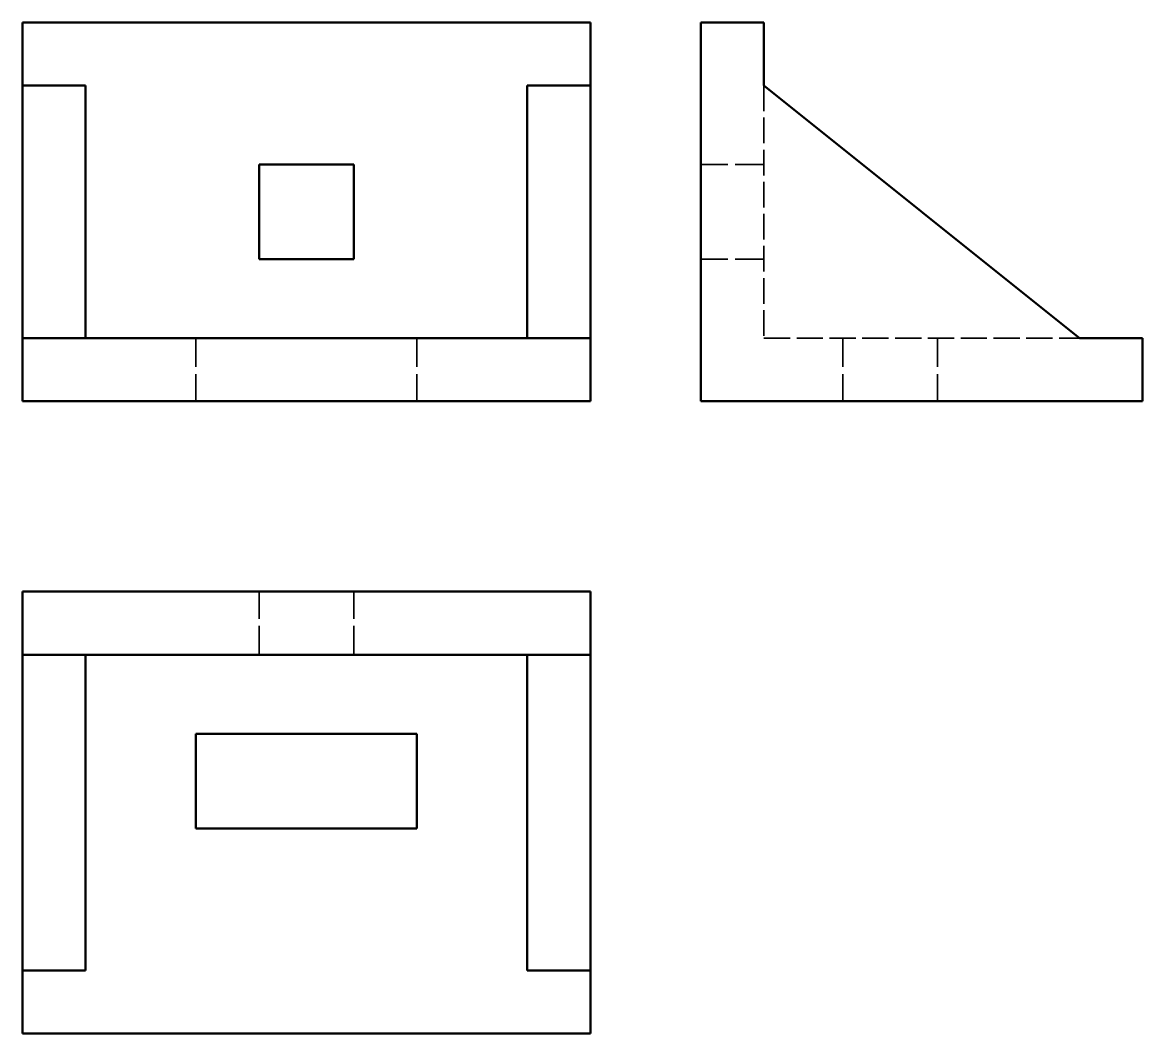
# Model space of a CAD drawing. Header units: inches. Extents: x 0.5 to 70.4, y 0.2 to 63.3.
import ezdxf

# ---------------------------------------------------------------- set-up
doc = ezdxf.new("R2010")
doc.units = ezdxf.units.IN
doc.header["$LTSCALE"] = 10
doc.header["$MEASUREMENT"] = 0
doc.linetypes.add('DASHED', pattern=[0.2067, 0.1654, -0.0413])
doc.layers.add('Hidden(Default)', color=7, linetype='DASHED', lineweight=35)
doc.layers.add('Visible(Default)', color=7, linetype='Continuous', lineweight=50)

msp = doc.modelspace()

# ---------------------------------------------------------------- linework, layer by layer
at = {"layer": 'Hidden(Default)', "ltscale": 0.967868}
msp.add_line((46.777, 59.331), (46.777, 43.583), dxfattribs=at)
at = {"layer": 'Hidden(Default)', "ltscale": 1.088852}
for p, q in [((46.777, 54.41), (42.84, 54.41)), ((46.777, 48.505), (42.84, 48.505)), ((11.347, 43.583), (11.347, 39.646)), ((25.127, 43.583), (25.127, 39.646)), ((51.699, 43.583), (51.699, 39.646)), ((57.604, 43.583), (57.604, 39.646)), ((15.284, 23.836), (15.284, 27.773)), ((21.19, 23.836), (21.19, 27.773))]:
    msp.add_line(p, q, dxfattribs=at)
at = {"layer": 'Hidden(Default)', "ltscale": 0.989865}
msp.add_line((46.777, 43.583), (66.462, 43.583), dxfattribs=at)
at = {"layer": 'Visible(Default)'}
for p, q in [((35.953, 63.268), (0.52, 63.268)), ((0.52, 63.268), (0.52, 59.331)), ((35.953, 59.331), (35.953, 63.268)), ((42.84, 63.268), (46.777, 63.268)), ((42.84, 39.646), (42.84, 63.268)), ((46.777, 63.268), (46.777, 59.331)), ((0.52, 43.583), (0.52, 59.331)), ((0.52, 59.331), (4.457, 59.331)), ((4.457, 43.583), (4.457, 59.331)), ((32.016, 59.331), (35.953, 59.331)), ((32.016, 43.583), (32.016, 59.331)), ((35.953, 43.583), (35.953, 59.331)), ((66.462, 43.583), (46.777, 59.331)), ((15.284, 54.41), (21.19, 54.41)), ((15.284, 48.505), (15.284, 54.41)), ((21.19, 54.41), (21.19, 48.505)), ((21.19, 48.505), (15.284, 48.505)), ((35.953, 43.583), (0.52, 43.583)), ((0.52, 43.583), (0.52, 39.646)), ((35.953, 39.646), (35.953, 43.583)), ((66.462, 43.583), (70.399, 43.583)), ((70.399, 43.583), (70.399, 39.646)), ((0.52, 39.646), (35.953, 39.646)), ((42.84, 39.646), (70.399, 39.646)), ((0.52, 27.773), (0.52, 0.214)), ((0.52, 27.773), (35.953, 27.773)), ((35.953, 27.773), (35.953, 0.214)), ((11.347, 18.915), (25.127, 18.915)), ((11.347, 13.009), (11.347, 18.915)), ((25.127, 18.915), (25.127, 13.009)), ((25.127, 13.009), (11.347, 13.009)), ((35.953, 0.214), (0.52, 0.214))]:
    msp.add_line(p, q, dxfattribs=at)
at = {"layer": 'Visible(Default)', "ltscale": 1.088852}
for p, q in [((4.457, 23.836), (0.52, 23.836)), ((35.953, 23.836), (32.016, 23.836)), ((0.52, 4.151), (4.457, 4.151)), ((32.016, 4.151), (35.953, 4.151))]:
    msp.add_line(p, q, dxfattribs=at)
at = {"layer": 'Visible(Default)', "ltscale": 1.016261}
msp.add_line((32.016, 23.836), (4.457, 23.836), dxfattribs=at)
at = {"layer": 'Visible(Default)', "ltscale": 0.989865}
for p, q in [((4.457, 4.151), (4.457, 23.836)), ((32.016, 23.836), (32.016, 4.151))]:
    msp.add_line(p, q, dxfattribs=at)

doc.saveas('drawing.dxf')
